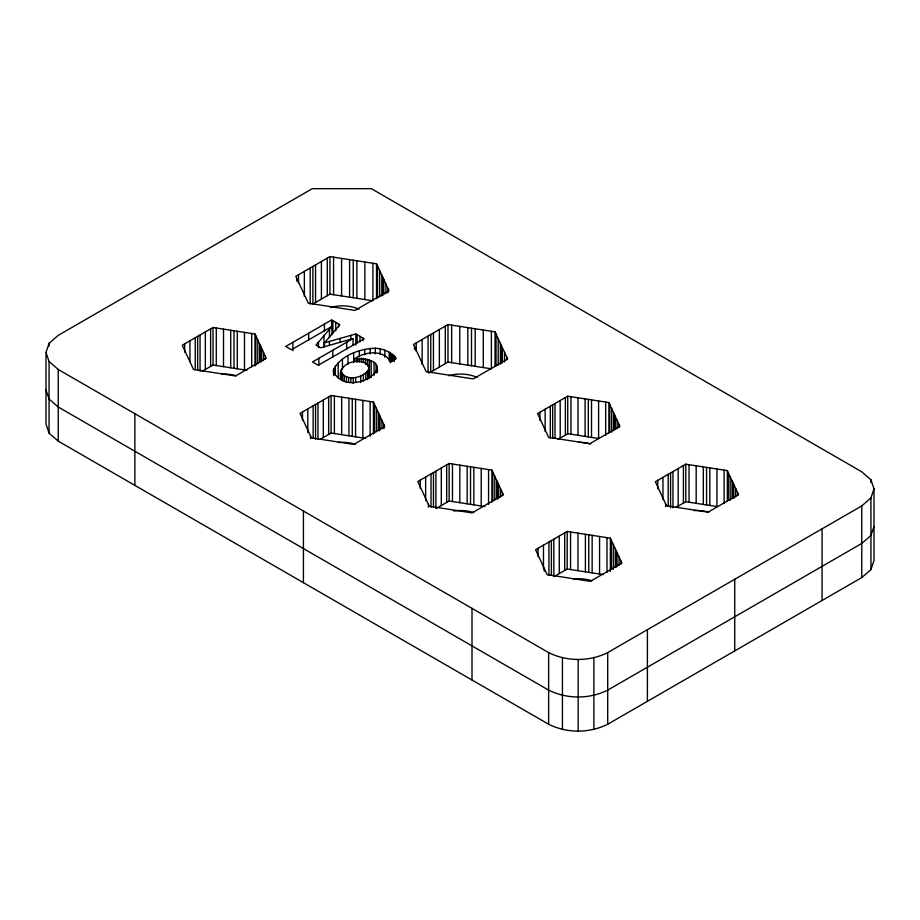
<?xml version="1.0" encoding="UTF-8"?>
<svg xmlns="http://www.w3.org/2000/svg" width="920" height="920" viewBox="0 0 920 920"><rect width="100%" height="100%" fill="white"/><g stroke="black" fill="none" stroke-linecap="round" stroke-linejoin="round"><path stroke-width="1.38" d="M340.94 370.484C344.264 382.961 366.884 377.959 369.368 367.103C361.928 354.982 335.662 363.204 340.929 378.879M354.74 358.65C365.113 351.543 383.49 349.209 390.586 361.813L396.301 358.512C391.494 351.946 383.18 348.795 375.303 348.22C359.674 348.795 339.089 355.683 333.224 371.22C349.221 403.006 409.262 358.558 354.74 358.65L354.74 361.433M46 352.417L49.059 343.344L58.236 335.363L312.294 188.68L371.369 188.68L861.764 471.81L870.941 479.791L874 488.865L874 560.521L870.941 569.595L861.764 577.576L607.706 724.247C589.341 733.389 566.996 733.389 548.63 724.247L58.236 441.128L49.059 433.147L46 424.074L46 352.417L49.059 361.491L49.059 433.147M870.941 569.595L870.941 497.938L874 488.865M874 526.401L870.941 535.474L861.764 543.455L607.706 690.126C589.341 699.269 566.996 699.269 548.63 690.126L58.236 407.008L49.059 399.027L46 389.953M331.971 334.707L331.971 326.37L315.985 345.069L320.7 347.783L353.061 338.548L353.061 345.494M324.472 347.001L324.472 342.827L339.894 324.772L331.603 319.976L285.706 346.472L291.421 349.772L331.971 326.37M49.059 361.491L58.236 369.472L548.63 652.602C566.996 661.733 589.341 661.733 607.706 652.602L861.764 505.919L870.941 497.938M329.935 256.611L295.826 276.31L308.315 303.209L354.913 310.419L389.022 290.72L376.533 263.821L329.935 256.611L329.935 294.147L312.88 303.991L312.88 266.455M213.014 327.509L182.286 345.241L193.533 369.472L235.508 375.969L266.225 358.225L254.978 333.994L213.014 327.509L213.014 365.044L202.158 371.3M353.061 338.548L312.512 361.951L318.262 365.274L364.159 338.778L355.822 333.96L324.472 342.827M447.982 324.565L413.528 344.459L426.132 371.622L473.202 378.913L507.656 359.018L495.041 331.844L447.982 324.565L447.982 362.1L428.961 373.083M331.073 395.497L300.046 413.402L311.409 437.862L353.774 444.417L384.801 426.512L373.44 402.051L331.073 395.497L331.073 433.032L320.114 439.357M449.132 463.484L417.818 481.562L429.272 506.264L472.052 512.877L503.366 494.799L491.901 470.108L449.132 463.484L449.132 501.02L437 508.024M567.732 396.198L537.602 413.586L548.63 437.356L589.789 443.727L619.919 426.328L608.89 402.558L567.732 396.198L567.732 433.722L558.118 439.277M567.191 531.472L535.578 549.723L547.147 574.655L590.33 581.337L621.931 563.086L610.362 538.154L567.191 531.472L567.191 569.009L554.944 576.081M685.791 464.186L655.362 481.746L666.494 505.747L708.067 512.175L738.484 494.615L727.352 470.614L685.791 464.186L685.791 501.722L676.085 507.322M329.935 294.147L372.899 300.794L372.899 263.258M447.982 362.1L491.372 368.805L491.372 331.28M213.014 365.044L246.893 370.277M567.732 433.722L598.598 438.506L598.598 400.971M331.073 433.032L365.274 438.322M685.791 501.722L716.956 506.541L716.956 469.004M449.132 501.02L484.886 506.552M567.191 569.009L603.279 574.597M870.941 479.791L870.941 482.563M861.764 505.919L861.764 577.576M822.066 528.839L822.066 600.495M737.621 492.74L737.621 495.523M735.701 488.612L735.701 496.949M734.735 579.255L734.735 650.911M733.792 484.483L733.792 498.387M732.918 482.609L732.918 497.904M732.056 480.734L732.056 498.812M730.135 476.617L730.135 500.25M728.226 472.489L728.226 500.296M727.352 470.614L727.352 501.193M724.109 470.108L724.109 503.47M709.814 467.9L709.814 505.436M706.571 467.394L706.571 504.93M703.317 466.9L703.317 504.424M696.175 465.796L696.175 503.32M689.034 464.692L689.034 502.216M683.41 465.554L683.41 503.091M678.178 468.579L678.178 506.103M672.945 471.592L672.945 507.736M670.577 472.972L670.577 507.725M668.196 474.341L668.196 506.31M665.62 503.872L665.62 506.655M662.963 477.365L662.963 499.606M657.731 480.378L657.731 488.716M647.404 629.682L647.404 701.339M621.034 561.142L621.034 563.914M619.056 424.465L619.056 427.248M619.045 556.853L619.045 565.191M617.159 420.382L617.159 428.731M617.056 552.563L617.056 566.467M616.147 550.62L616.147 567.306M615.261 416.3L615.261 428.812M615.25 548.676L615.25 566.743M614.399 414.448L614.399 429.732M613.548 412.585L613.548 430.663M613.26 544.387L613.26 569.411M611.65 408.503L611.65 432.135M611.271 540.097L611.271 569.296M610.362 538.154L610.362 571.515M609.753 404.421L609.753 432.216M608.89 402.558L608.89 433.147M607.706 652.602L607.706 724.247M606.993 537.636L606.993 572.389M605.67 402.063L605.67 435.424M599.575 536.486L599.575 574.022M593.883 657.892L593.883 729.548M592.146 535.337L592.146 572.872M591.525 399.878L591.525 437.414M588.777 534.819L588.777 572.343M588.305 399.383L588.305 436.908M585.407 534.29L585.407 571.826M585.097 398.877L585.097 436.413M578.013 397.785L578.013 435.321M578.162 659.663L578.162 731.319M577.978 533.14L577.978 570.676M570.941 396.692L570.941 434.228M570.561 532.001L570.561 569.526M565.374 397.555L565.374 435.091M564.719 532.898L564.719 570.434M562.442 657.892L562.442 729.548M560.199 400.545L560.199 438.081M559.279 536.038L559.279 573.574M555.013 403.535L555.013 438.288M553.851 539.178L553.851 576.702M552.667 404.892L552.667 438.253M551.379 540.603L551.379 575.356M550.309 406.249L550.309 438.23M548.918 542.029L548.918 575.391M548.63 652.602L548.63 724.247M545.134 409.239L545.134 431.48M544.26 568.422L544.26 571.205M543.478 545.158L543.478 568.79M539.948 412.229L539.948 420.578M538.05 548.297L538.05 556.634M506.667 356.891L506.667 359.674M504.505 352.222L504.505 361.951M502.331 347.553L502.331 362.848M502.469 492.867L502.469 495.65M501.354 345.425L501.354 363.503M500.503 488.623L500.503 496.961M500.365 343.309L500.365 364.159M498.536 484.38L498.536 498.284M498.191 338.641L498.191 365.044M497.639 482.448L497.639 499.134M496.742 480.527L496.742 498.594M496.029 333.971L496.029 365.941M495.041 331.844L495.041 366.597M494.776 476.272L494.776 499.905M492.798 472.029L492.798 501.227M491.901 470.108L491.901 502.078M488.566 469.591L488.566 504.344M483.276 330.027L483.276 367.563M481.206 468.452L481.206 505.977M475.191 328.773L475.191 366.309M473.857 467.314L473.857 504.838M472.006 608.361L472.006 680.018M471.511 328.21L471.511 365.734M470.522 466.796L470.522 504.321M467.831 327.635L467.831 365.171M467.176 466.279L467.176 503.815M459.747 326.381L459.747 363.917M459.827 465.14L459.827 502.676M452.467 464.002L452.467 501.538M451.662 325.128L451.662 362.664M446.683 464.899L446.683 502.435M445.291 326.117L445.291 363.653M441.301 468.004L441.301 505.54M439.369 329.532L439.369 367.068M435.919 471.109L435.919 508.645M433.447 332.959L433.447 370.484M433.469 472.523L433.469 507.276M431.02 473.938L431.02 507.299M430.755 334.512L430.755 372.048M428.386 504.332L428.386 507.115M428.065 336.065L428.065 372.209M425.638 477.043L425.638 500.675M422.142 339.48L422.142 364.504M420.256 480.148L420.256 488.497M416.219 342.907L416.219 351.244M414.517 346.575L414.517 349.358M394.933 356.81L394.933 359.593M394.151 355.982L394.151 361.548M393.288 355.178L393.288 360.743M392.357 354.395L392.357 361.353M391.356 353.659L391.356 361.997M390.31 352.947L390.31 362.687M389.206 352.279L389.206 360.617M388.044 288.615L388.044 292.79M385.905 283.992L385.905 293.733M384.836 350.198L384.836 357.144M383.904 424.603L383.904 428.777M383.755 279.369L383.755 294.664M382.777 277.276L382.777 295.343M381.961 420.394L381.961 428.743M381.8 275.172L381.8 296.022M380.202 348.841L380.202 354.395M380.006 416.197L380.006 430.1M379.661 270.549L379.661 296.953M379.12 414.287L379.12 430.962M378.235 412.367L378.235 430.445M377.51 265.926L377.51 297.896M377.407 369.081L377.407 371.864M377.177 366.896L377.177 372.45M376.533 263.821L376.533 298.574M376.28 408.169L376.28 431.802M376.073 364.78L376.073 373.117M375.303 348.22L375.303 353.774M374.325 403.96L374.325 433.159M374.072 362.744L374.072 375.256M373.44 402.051L373.44 434.022M371.197 360.789L371.197 377.476M370.139 348.323L370.139 353.878M370.127 401.534L370.127 436.287M369.449 359.904L369.368 378.223M368.782 365.792L368.782 378.304M367.597 359.191L367.597 366.137M367.551 371.312L367.551 379.649M365.631 358.65L365.631 364.205M365.769 372.796L365.769 379.741M364.883 262.016L364.883 299.552M364.791 349.151L364.791 354.706M363.561 358.282L363.561 362.457M363.388 374.313L363.388 381.259M362.859 338.019L362.859 340.803M362.848 400.407L362.848 437.943M361.41 358.098L361.41 362.273M360.766 375.682L360.766 382.628M359.996 336.363L359.996 341.929M359.306 350.704L359.306 356.258M359.225 358.098L359.225 362.261M357.132 334.719L357.132 343.056M357.006 358.282L357.006 362.445M356.879 260.774L356.879 298.31M355.822 333.96L355.822 345.08M355.695 377.407L355.695 381.57M355.568 399.28L355.568 436.816M353.694 352.969L353.694 362.698M353.234 260.21L353.234 297.747M353.257 377.752L353.257 383.318M352.256 398.774L352.256 436.31M350.922 335.351L350.922 339.514M350.888 377.763L350.888 381.938M349.6 259.647L349.6 297.183M348.945 398.256L348.945 435.792M348.622 377.43L348.622 381.604M347.955 355.971L347.955 364.308M346.725 342.205L346.725 349.151M346.426 376.763L346.426 382.317M344.322 375.739L344.322 381.294M342.631 374.555L342.631 380.109M342.435 359.421L342.435 369.15M341.584 258.416L341.584 295.941M341.504 369L341.492 380.224M341.665 397.129L341.665 434.666M340.147 338.399L340.147 342.573M338.606 324.024L338.606 326.796M338.203 362.664L338.203 377.959M335.754 322.368L335.754 330.717M335.259 365.711L335.259 375.44M334.385 396.002L334.385 433.538M333.58 257.174L333.58 294.71M333.603 368.541L333.603 375.486M332.891 320.723L332.891 333.235M332.787 350.244L332.787 357.202M331.603 319.976L331.603 328.313M329.464 329.291L329.464 337.628M329.372 341.447L329.372 345.621M328.647 396.899L328.647 434.424M327.278 258.152L327.278 295.688M324.426 324.116L324.426 331.062M323.978 335.719L323.978 346.84M323.311 399.97L323.311 437.506M321.413 261.533L321.413 299.069M318.849 358.294L318.849 365.24M318.481 342.148L318.481 347.702M317.986 403.052L317.986 439.197M315.548 264.914L315.548 302.45M315.56 404.455L315.56 439.208M313.134 405.846L313.134 437.816M310.523 435.953L310.523 438.736M310.212 267.996L310.212 304.141M308.648 333.224L308.648 340.17M307.809 408.928L307.809 432.561M304.359 271.377L304.359 296.401M303.428 511.037L303.428 582.693M302.473 412.01L302.473 420.348M298.494 274.769L298.494 283.107M296.803 278.404L296.803 281.186M292.87 342.332L292.87 350.669M265.351 356.339L265.351 359.122M263.419 352.176L263.419 360.513M261.487 348.001L261.487 361.905M260.601 346.115L260.601 361.41M259.727 344.218L259.727 362.296M257.795 340.055L257.795 363.688M255.863 335.892L255.863 365.079M254.978 333.994L254.978 365.976M251.7 333.488L251.7 366.85M244.49 332.373L244.49 369.909M237.279 331.257L237.279 368.793M234.002 330.751L234.002 368.287M230.713 330.245L230.713 367.781M223.502 329.13L223.502 366.666M216.292 328.014L216.292 365.55M210.611 328.888L210.611 366.424M205.333 331.936L205.333 369.472M200.054 334.995L200.054 371.128M197.65 336.375L197.65 369.736M195.247 337.766L195.247 369.736M189.968 340.814L189.968 361.663M184.69 343.861L184.69 352.199M134.86 413.712L134.86 485.369M58.236 369.472L58.236 441.128M49.059 343.344L49.059 346.127M330.464 307.51A26.323 15.191 0 0 1 358.995 309.235M453.778 511.037A26.323 15.191 0 0 1 473.754 512.555M573.275 579.071A26.323 15.191 0 0 1 591.917 580.773M448.638 375.728A26.323 15.191 0 0 1 477.158 377.464M578.76 442.301A26.323 15.191 0 0 1 590.709 443.957M694.174 510.6A26.323 15.191 0 0 1 708.883 512.175M221.513 374.152A26.323 15.191 0 0 1 236.21 375.728M338.307 442.485A26.323 15.191 0 0 1 355.58 444.337"/></g></svg>
